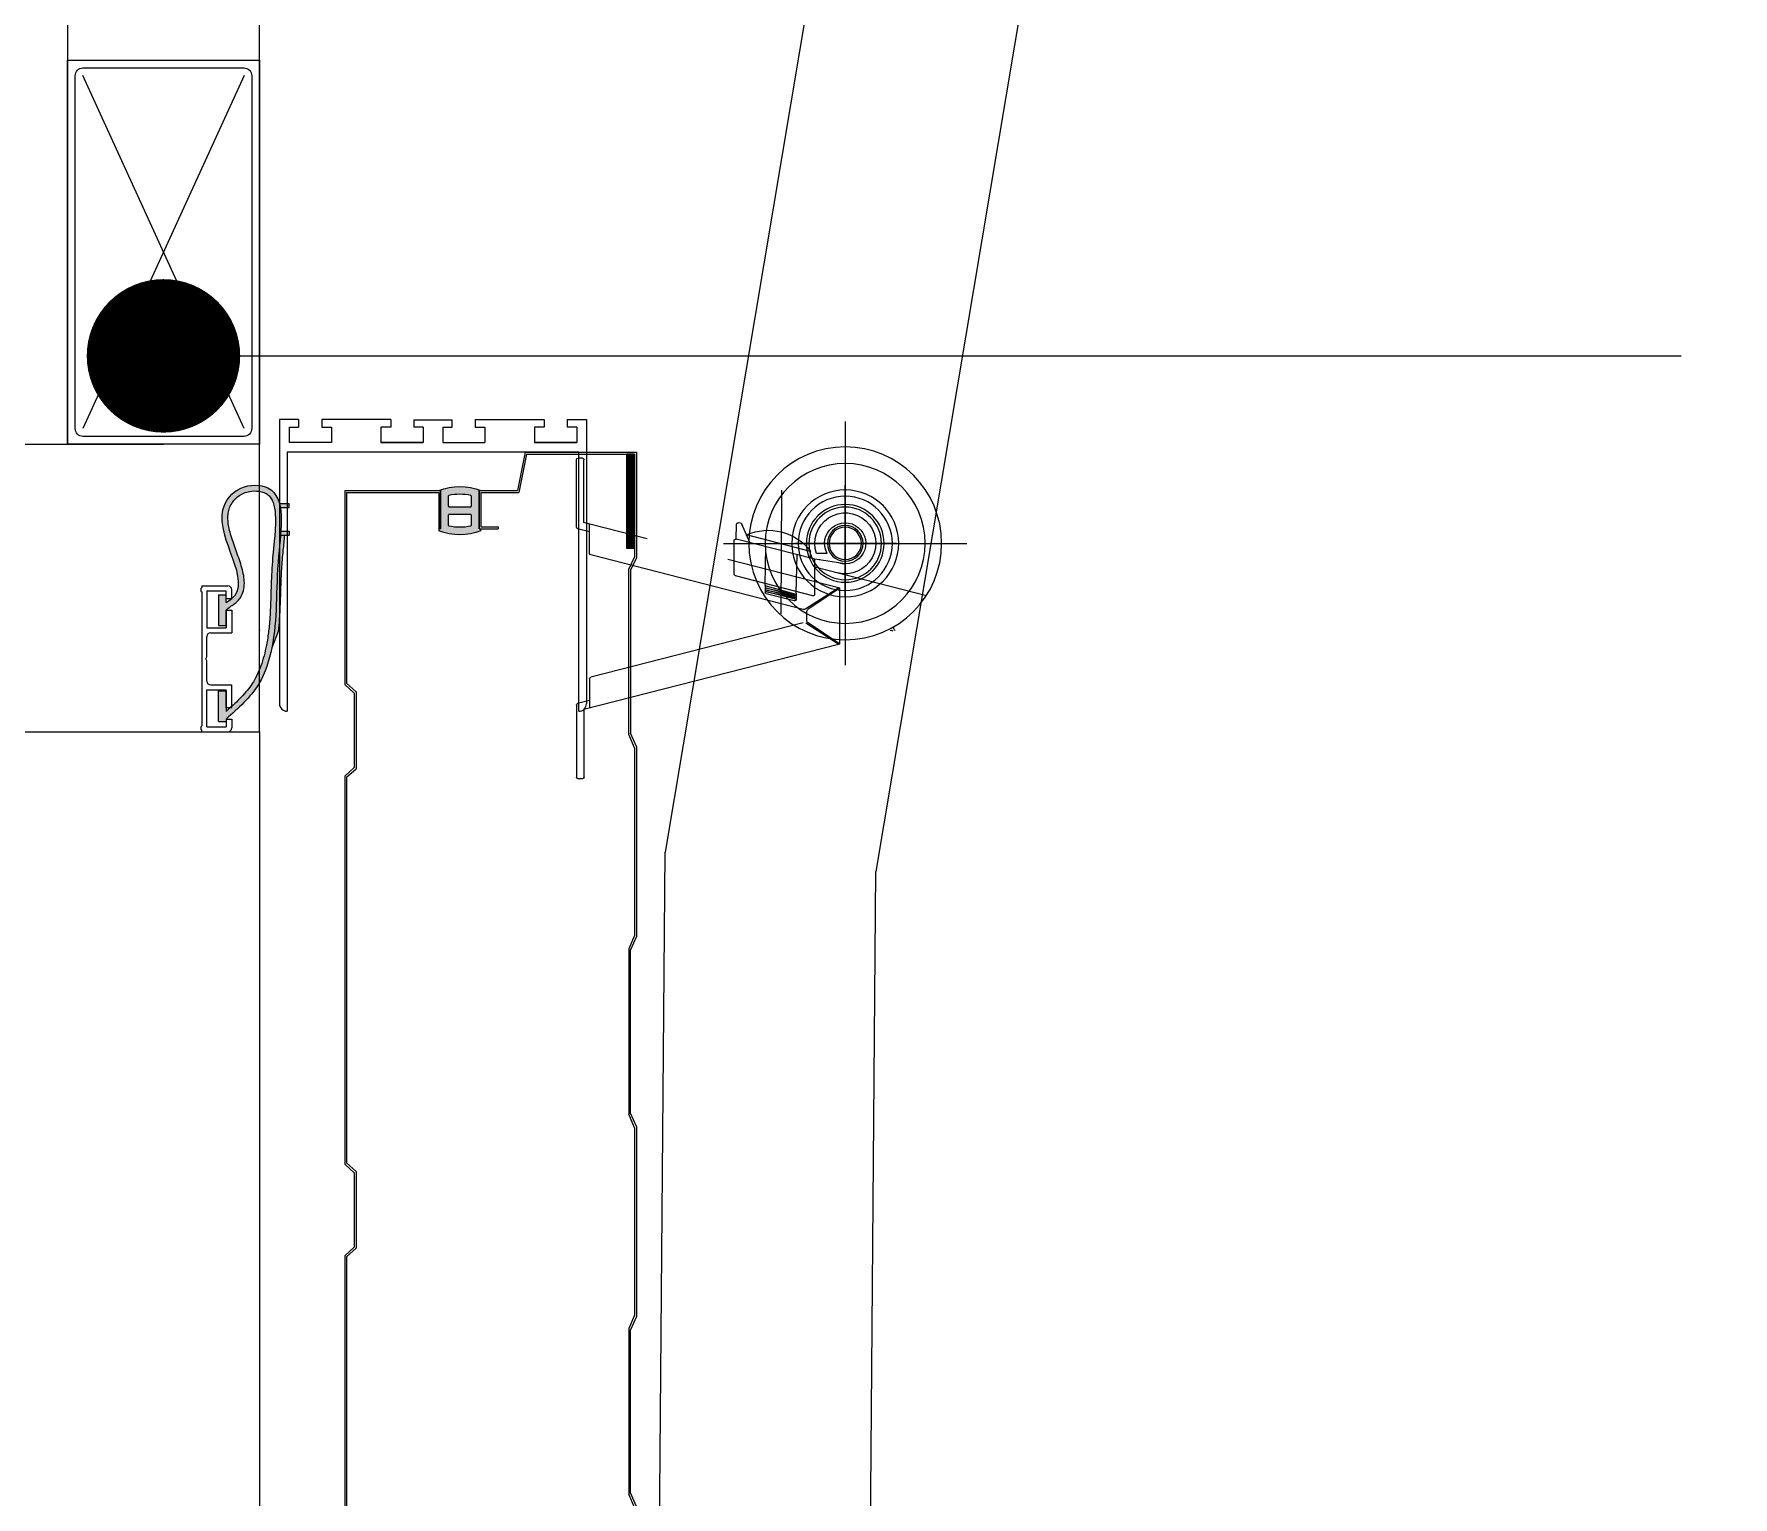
# Model space of a CAD drawing. Header units: millimetres. Extents: x 1448 to 104164, y -19509 to -89.
# Drawn here: x 14009 to 14451.8, y -4892.2 to -4510.9 of the extents above; entities that cross this region are included whole.
import ezdxf

# ---------------------------------------------------------------- set-up
doc = ezdxf.new("R2010")
doc.units = ezdxf.units.MM
doc.header["$LTSCALE"] = 60
doc.header["$MEASUREMENT"] = 0
doc.linetypes.add('CEN', pattern=[62, 60, -1, 0, -1])
doc.linetypes.add('HID', pattern=[2.5, 1.5, -1])
doc.layers.get('0').update_dxf_attribs({"linetype": 'CONTINUOUS'})
for name, color, linetype in [('8', 8, 'CONTINUOUS'), ('[0]', 255, 'CONTINUOUS'), ('A-외장판넬', 8, 'CONTINUOUS'), ('A-판넬_내벽', 4, 'CONTINUOUS'), ('cen', 14, 'CONTINUOUS'), ('FIN', 6, 'CONTINUOUS'), ('HAT', 8, 'CONTINUOUS'), ('PANEL', 9, 'CONTINUOUS'), ('WID', 7, 'CONTINUOUS'), ('XR-단면도$0$오버헤드도어', 4, 'CONTINUOUS'), ('각파이프', 5, 'CONTINUOUS'), ('오버헤드 FR', 7, 'CONTINUOUS')]:
    doc.layers.add(name, color=color, linetype=linetype)
doc.styles.add('0T-OUT', font='H2GTRE.TTF')
doc.dimstyles.new('MAIN', dxfattribs={"dimtxt": 1.5, "dimasz": 0.5, "dimexe": 1, "dimexo": 2, "dimgap": 1, "dimtad": 1, "dimdec": 0, "dimdsep": 46, "dimlunit": 6, "dimtxsty": '0T-OUT', "dimblk": 'DOT', "dimcen": 2.5, "dimdle": 2, "dimclrd": 256, "dimclre": 256, "dimclrt": 3, "dimadec": 0, "dimazin": 0, "dimtfac": 1, "dimtdec": 0, "dimtix": 1, "dimtmove": 2, "dimatfit": 3, "dimldrblk": 'DOT', "dimfxl": 1, "dimtvp": 1, "dimtolj": 1, "dimtzin": 0, "dimlwd": 0, "dimlwe": 0, "dimarcsym": 0})

# ---------------------------------------------------------------- blocks, each defined once
blk = doc.blocks.new('COLDSEAL')
at = {"layer": '8'}
h = blk.add_hatch(color=8, dxfattribs=at)
h.dxf.hatch_style = 1
edge = h.paths.add_edge_path()
edge.add_line((33005217.33, -18005077.12), (33005218.33, -18005077.12))
edge.add_line((33005218.33, -18005077.12), (33005218.33, -18005074.6))
edge.add_spline(control_points=[(33005218.33, -18005074.6), (33005220.17, -18005074.12), (33005223.33, -18005072.12), (33005223.42, -18005063.86), (33005212.35, -18005054.97), (33005198.2, -18005067.84), (33005193.58, -18005062.18)], knot_values=[1.802776, 1.802776, 1.802776, 1.802776, 7.762171, 14.769786, 22.121502, 45.397673, 45.397673, 45.397673, 45.397673], degree=3, periodic=0)
edge.add_spline(control_points=[(33005193.58, -18005062.18), (33005193.22, -18005061.74), (33005192.9, -18005061.21), (33005192.58, -18005060.68)], knot_values=[0, 0, 0, 0, 1.802776, 1.802776, 1.802776, 1.802776], degree=3, periodic=0)
edge.add_line((33005192.58, -18005060.68), (33005194.58, -18005060.68))
edge.add_line((33005194.58, -18005060.68), (33005194.58, -18005058.68))
edge.add_line((33005194.58, -18005058.68), (33005186.58, -18005058.68))
edge.add_line((33005186.58, -18005058.68), (33005186.58, -18005060.68))
edge.add_line((33005186.58, -18005060.68), (33005190.58, -18005060.68))
edge.add_spline(control_points=[(33005190.58, -18005060.68), (33005191.41, -18005061.65), (33005191.53, -18005061.85), (33005191.85, -18005062.36), (33005192.06, -18005062.67), (33005192.44, -18005063.16), (33005192.58, -18005063.33), (33005192.88, -18005063.65), (33005193.04, -18005063.8), (33005193.53, -18005064.22), (33005193.88, -18005064.46), (33005194.84, -18005064.99), (33005195.48, -18005065.21), (33005196.78, -18005065.45), (33005197.44, -18005065.48), (33005198.76, -18005065.42), (33005199.42, -18005065.32), (33005201.44, -18005064.91), (33005202.81, -18005064.47), (33005205.57, -18005063.5), (33005206.97, -18005062.97), (33005209.71, -18005062.03), (33005211.06, -18005061.63), (33005213.3, -18005061.21), (33005214.23, -18005061.13), (33005215.59, -18005061.2), (33005216.07, -18005061.27), (33005216.99, -18005061.5), (33005217.44, -18005061.67), (33005218.83, -18005062.37), (33005219.68, -18005063.08), (33005220.62, -18005064.37), (33005220.88, -18005064.82), (33005221.28, -18005065.79), (33005221.43, -18005066.32), (33005221.65, -18005067.63), (33005221.66, -18005068.42), (33005221.51, -18005069.67), (33005221.39, -18005070.16), (33005221.07, -18005070.99), (33005220.87, -18005071.32), (33005220.4, -18005071.9), (33005220.12, -18005072.15), (33005219.46, -18005072.59), (33005219.07, -18005072.78), (33005218.18, -18005073.1), (33005217.68, -18005073.23), (33005215.99, -18005073.53), (33005214.65, -18005073.59), (33005211.77, -18005073.53), (33005210.23, -18005073.4), (33005207.47, -18005073.14), (33005206.26, -18005073.02), (33005203.84, -18005072.8), (33005202.65, -18005072.71), (33005200.33, -18005072.57), (33005199.21, -18005072.52), (33005195.94, -18005072.39), (33005193.88, -18005072.34), (33005190.2, -18005072.2), (33005188.56, -18005072.11), (33005185.76, -18005071.87), (33005184.59, -18005071.73), (33005182.53, -18005071.42), (33005181.64, -18005071.26), (33005179.84, -18005070.88), (33005178.93, -18005070.66), (33005176.24, -18005069.89), (33005174.49, -18005069.22), (33005172.24, -18005068.01), (33005171.6, -18005067.62), (33005170.37, -18005066.76), (33005169.77, -18005066.29), (33005168.01, -18005064.8), (33005166.9, -18005063.68), (33005165.71, -18005062.39), (33005165.61, -18005062.29), (33005165.52, -18005062.18)], knot_values=[0, 0, 0, 0, 0.65705, 0.65705, 1.646098, 1.646098, 2.207426, 2.207426, 2.768755, 2.768755, 3.891413, 3.891413, 5.741228, 5.741228, 7.591044, 7.591044, 9.44086, 9.44086, 13.182483, 13.182483, 16.924107, 16.924107, 20.66573, 20.66573, 23.539497, 23.539497, 25.24344, 25.24344, 26.947382, 26.947382, 30.750158, 30.750158, 32.583409, 32.583409, 34.416661, 34.416661, 36.994804, 36.994804, 38.870828, 38.870828, 40.746853, 40.746853, 42.622878, 42.622878, 44.498903, 44.498903, 46.374928, 46.374928, 50.274238, 50.274238, 54.173549, 54.173549, 57.166781, 57.166781, 60.291727, 60.291727, 63.416674, 63.416674, 69.666567, 69.666567, 74.985393, 74.985393, 78.828087, 78.828087, 81.723794, 81.723794, 84.6195, 84.6195, 90.410913, 90.410913, 92.850171, 92.850171, 95.28943, 95.28943, 100.167946, 100.167946, 100.605478, 100.605478, 100.605478, 100.605478], degree=3, periodic=0)
edge.add_line((33005165.52, -18005062.18), (33005165.18, -18005062.18))
edge.add_line((33005165.18, -18005062.18), (33005165.18, -18005061.81))
edge.add_spline(control_points=[(33005165.18, -18005061.81), (33005164.84, -18005061.44), (33005164.51, -18005061.06), (33005164.17, -18005060.68)], knot_values=[101.110526, 101.110526, 101.110526, 101.110526, 102.614786, 102.614786, 102.614786, 102.614786], degree=3, periodic=0)
edge.add_line((33005164.17, -18005060.68), (33005169.58, -18005060.68))
edge.add_line((33005169.58, -18005060.68), (33005169.58, -18005058.68))
edge.add_line((33005169.58, -18005058.68), (33005161.58, -18005058.68))
edge.add_line((33005161.58, -18005058.68), (33005161.58, -18005060.68))
edge.add_line((33005161.58, -18005060.68), (33005162.18, -18005060.68))
edge.add_spline(control_points=[(33005162.18, -18005060.68), (33005164.98, -18005063.88), (33005170, -18005069.61), (33005177.54, -18005071.95), (33005180.75, -18005072.61), (33005180.77, -18005072.61)], knot_values=[81.368069, 81.368069, 81.368069, 81.368069, 93.897354, 103.852066, 103.911951, 103.911951, 103.911951, 103.911951], degree=3, periodic=0)
edge.add_spline(control_points=[(33005180.77, -18005072.61), (33005188.46, -18005074.18), (33005196.66, -18005073.43), (33005208.31, -18005074.75), (33005210.13, -18005074.89)], knot_values=[52.848702, 52.848702, 52.848702, 52.848702, 76.834275, 81.368069, 81.368069, 81.368069, 81.368069], degree=3, periodic=0)
edge.add_line((33005210.13, -18005074.89), (33005210.13, -18005077.12))
edge.add_line((33005210.13, -18005077.12), (33005211.13, -18005077.12))
edge.add_line((33005211.13, -18005077.12), (33005211.13, -18005074.97))
edge.add_spline(control_points=[(33005211.13, -18005074.97), (33005213.35, -18005075.11), (33005215.49, -18005075.13), (33005217.33, -18005074.82)], knot_values=[46.44, 46.44, 46.44, 46.44, 52.015113, 52.015113, 52.015113, 52.015113], degree=3, periodic=0)
edge.add_line((33005217.33, -18005074.82), (33005217.33, -18005077.12))
h = blk.add_hatch(color=8, dxfattribs=at)
h.dxf.hatch_style = 1
edge = h.paths.add_edge_path()
edge.add_line((33005210.13, -18005075.9), (33005210.13, -18005074.89))
edge.add_spline(control_points=[(33005210.13, -18005074.89), (33005208.31, -18005074.75), (33005196.66, -18005073.43), (33005188.46, -18005074.18), (33005180.77, -18005072.61)], knot_values=[52.848702, 52.848702, 52.848702, 52.848702, 57.382496, 81.368069, 81.368069, 81.368069, 81.368069], degree=3, periodic=0)
edge.add_line((33005180.77, -18005072.61), (33005184.99, -18005074.29))
edge.add_spline(control_points=[(33005184.99, -18005074.29), (33005186.05, -18005074.41), (33005187.11, -18005074.5), (33005190.93, -18005074.76), (33005193.71, -18005074.82), (33005198.13, -18005074.97), (33005199.65, -18005075.03), (33005202.02, -18005075.17), (33005202.83, -18005075.23), (33005204.48, -18005075.36), (33005205.32, -18005075.44), (33005207.48, -18005075.65), (33005208.81, -18005075.79), (33005210.13, -18005075.9)], knot_values=[52.782849, 52.782849, 52.782849, 52.782849, 56.114892, 56.114892, 64.826671, 64.826671, 69.18256, 69.18256, 71.360505, 71.360505, 73.53845, 73.53845, 76.789032, 76.789032, 76.789032, 76.789032], degree=3, periodic=0)
for p, q in [((33005158.88, -18005054.38), (33005158.88, -18005061.18)), ((33005158.88, -18005054.38), (33005159.32, -18005054.38)), ((33005195.32, -18005054.38), (33005160.44, -18005054.38)), ((33005196.88, -18005054.38), (33005196.44, -18005054.38)), ((33005196.88, -18005054.38), (33005196.88, -18005061.18)), ((33005160.18, -18005055.68), (33005160.18, -18005060.68)), ((33005160.18, -18005055.68), (33005169.78, -18005055.68)), ((33005161.58, -18005058.68), (33005169.58, -18005058.68)), ((33005161.58, -18005058.68), (33005161.58, -18005060.68)), ((33005169.58, -18005058.68), (33005169.58, -18005060.68)), ((33005169.78, -18005055.68), (33005169.78, -18005060.68)), ((33005171.08, -18005056.68), (33005171.08, -18005062.18)), ((33005184.68, -18005056.68), (33005184.68, -18005062.18)), ((33005185.98, -18005055.68), (33005185.98, -18005060.68)), ((33005195.58, -18005055.68), (33005185.98, -18005055.68)), ((33005194.58, -18005058.68), (33005186.58, -18005058.68)), ((33005186.58, -18005058.68), (33005186.58, -18005060.68)), ((33005194.58, -18005058.68), (33005194.58, -18005060.68)), ((33005195.58, -18005055.68), (33005195.58, -18005060.68)), ((33005162.18, -18005060.68), (33005161.58, -18005060.68)), ((33005162.18, -18005060.68), (33005162.18, -18005062.18)), ((33005169.58, -18005060.68), (33005164.17, -18005060.68)), ((33005165.18, -18005060.68), (33005169.78, -18005060.68)), ((33005165.18, -18005060.68), (33005165.18, -18005062.18)), ((33005165.18, -18005062.18), (33005171.08, -18005062.18)), ((33005190.58, -18005062.18), (33005184.68, -18005062.18)), ((33005190.58, -18005060.68), (33005185.98, -18005060.68)), ((33005186.58, -18005060.68), (33005190.58, -18005060.68)), ((33005190.58, -18005060.68), (33005190.58, -18005062.18)), ((33005192.58, -18005060.68), (33005194.58, -18005060.68)), ((33005184.99, -18005074.29), (33005180.77, -18005072.61)), ((33005210.13, -18005074.89), (33005210.13, -18005077.12)), ((33005211.13, -18005077.12), (33005210.13, -18005077.12)), ((33005211.13, -18005074.97), (33005211.13, -18005077.12)), ((33005217.33, -18005074.82), (33005217.33, -18005077.12)), ((33005217.33, -18005077.12), (33005218.33, -18005077.12)), ((33005218.33, -18005074.6), (33005218.33, -18005077.12))]:
    blk.add_line(p, q, dxfattribs=at)
at = {"layer": '8', "lineweight": 13}
for p, q in [((33005177.38, -18005055.68), (33005177.88, -18005055.38)), ((33005177.88, -18005055.38), (33005178.38, -18005055.68)), ((33005172.08, -18005055.68), (33005177.38, -18005055.68)), ((33005178.38, -18005055.68), (33005183.68, -18005055.68)), ((33005162.18, -18005062.18), (33005159.88, -18005062.18)), ((33005162.18, -18005060.68), (33005160.18, -18005060.68)), ((33005193.58, -18005060.68), (33005195.58, -18005060.68)), ((33005193.58, -18005060.68), (33005193.58, -18005062.18)), ((33005193.58, -18005062.18), (33005195.88, -18005062.18))]:
    blk.add_line(p, q, dxfattribs=at)
at = {"layer": '8'}
for centre, radius, start, end in [((33005159.88, -18005054.75), 0.671, 33.5584, 146.4416), ((33005195.88, -18005054.75), 0.671, 33.5584, 146.4416), ((33005172.08, -18005056.68), 1, 90, 180)]:
    blk.add_arc(centre, radius, start, end, dxfattribs=at)
at = {"layer": '8', "lineweight": 13}
for centre, start, end in [((33005183.68, -18005056.68), 0, 90), ((33005159.88, -18005061.18), 180, 270), ((33005195.88, -18005061.18), 270, 0)]:
    blk.add_arc(centre, 1, start, end, dxfattribs=at)
at = {"layer": '8'}
blk.add_spline([(33005192.58, -18005060.68), (33005193.58, -18005062.18), (33005216.74, -18005059.89), (33005222.4, -18005064.58), (33005222.42, -18005071.59), (33005204.69, -18005074.38), (33005180.71, -18005072.6), (33005171.35, -18005069.21), (33005162.18, -18005060.68)], degree=3, dxfattribs=at)
for points, knots in [([(33005190.58, -18005060.68), (33005191.41, -18005061.65), (33005191.53, -18005061.85), (33005191.85, -18005062.36), (33005192.06, -18005062.67), (33005192.44, -18005063.16), (33005192.58, -18005063.33), (33005192.88, -18005063.65), (33005193.04, -18005063.8), (33005193.53, -18005064.22), (33005193.88, -18005064.46), (33005194.84, -18005064.99), (33005195.48, -18005065.21), (33005196.78, -18005065.45), (33005197.44, -18005065.48), (33005198.76, -18005065.42), (33005199.42, -18005065.32), (33005201.44, -18005064.91), (33005202.81, -18005064.47), (33005205.57, -18005063.5), (33005206.97, -18005062.97), (33005209.71, -18005062.03), (33005211.06, -18005061.63), (33005213.3, -18005061.21), (33005214.23, -18005061.13), (33005215.59, -18005061.2), (33005216.07, -18005061.27), (33005216.99, -18005061.5), (33005217.44, -18005061.67), (33005218.83, -18005062.37), (33005219.68, -18005063.08), (33005220.62, -18005064.37), (33005220.88, -18005064.82), (33005221.28, -18005065.79), (33005221.43, -18005066.32), (33005221.65, -18005067.63), (33005221.66, -18005068.42), (33005221.51, -18005069.67), (33005221.39, -18005070.16), (33005221.07, -18005070.99), (33005220.87, -18005071.32), (33005220.4, -18005071.9), (33005220.12, -18005072.15), (33005219.46, -18005072.59), (33005219.07, -18005072.78), (33005218.18, -18005073.1), (33005217.68, -18005073.23), (33005215.99, -18005073.53), (33005214.65, -18005073.59), (33005211.77, -18005073.53), (33005210.23, -18005073.4), (33005207.47, -18005073.14), (33005206.26, -18005073.02), (33005203.84, -18005072.8), (33005202.65, -18005072.71), (33005200.33, -18005072.57), (33005199.21, -18005072.52), (33005195.94, -18005072.39), (33005193.88, -18005072.34), (33005190.2, -18005072.2), (33005188.56, -18005072.11), (33005185.76, -18005071.87), (33005184.59, -18005071.73), (33005182.53, -18005071.42), (33005181.64, -18005071.26), (33005179.84, -18005070.88), (33005178.93, -18005070.66), (33005176.24, -18005069.89), (33005174.49, -18005069.22), (33005172.24, -18005068.01), (33005171.6, -18005067.62), (33005170.37, -18005066.76), (33005169.77, -18005066.29), (33005168.01, -18005064.8), (33005166.9, -18005063.68), (33005165.26, -18005061.91), (33005164.72, -18005061.3), (33005164.17, -18005060.68)], [0, 0, 0, 0, 0.65705, 0.65705, 1.646098, 1.646098, 2.207426, 2.207426, 2.768755, 2.768755, 3.891413, 3.891413, 5.741228, 5.741228, 7.591044, 7.591044, 9.44086, 9.44086, 13.182483, 13.182483, 16.924107, 16.924107, 20.66573, 20.66573, 23.539497, 23.539497, 25.24344, 25.24344, 26.947382, 26.947382, 30.750158, 30.750158, 32.583409, 32.583409, 34.416661, 34.416661, 36.994804, 36.994804, 38.870828, 38.870828, 40.746853, 40.746853, 42.622878, 42.622878, 44.498903, 44.498903, 46.374928, 46.374928, 50.274238, 50.274238, 54.173549, 54.173549, 57.166781, 57.166781, 60.291727, 60.291727, 63.416674, 63.416674, 69.666567, 69.666567, 74.985393, 74.985393, 78.828087, 78.828087, 81.723794, 81.723794, 84.6195, 84.6195, 90.410913, 90.410913, 92.850171, 92.850171, 95.28943, 95.28943, 100.167946, 100.167946, 102.614786, 102.614786, 102.614786, 102.614786]), ([(33005210.13, -18005075.9), (33005208.81, -18005075.79), (33005207.48, -18005075.65), (33005205.32, -18005075.44), (33005204.48, -18005075.36), (33005202.83, -18005075.23), (33005202.02, -18005075.17), (33005199.65, -18005075.03), (33005198.13, -18005074.97), (33005193.71, -18005074.82), (33005190.93, -18005074.76), (33005187.11, -18005074.5), (33005186.05, -18005074.41), (33005184.99, -18005074.29)], [52.782849, 52.782849, 52.782849, 52.782849, 56.033431, 56.033431, 58.211376, 58.211376, 60.389321, 60.389321, 64.74521, 64.74521, 73.456989, 73.456989, 76.789032, 76.789032, 76.789032, 76.789032])]:
    blk.add_open_spline(points, degree=3, knots=knots, dxfattribs=at)
blk = doc.blocks.new('ohd-76t-cap')
for p, q in [((-15643.46, 36497.79), (-15643.46, 36430.27)), ((-15645.46, 36421.79), (-15645.46, 36495.84)), ((-15565.46, 36421.79), (-15565.46, 36495.84)), ((-15643.46, 36430.27), (-15567.46, 36430.27)), ((-15631.92, 36427.79), (-15642.92, 36427.79)), ((-15642.92, 36427.79), (-15631.92, 36427.79)), ((-15642.92, 36423.79), (-15642.92, 36427.79)), ((-15631.92, 36423.79), (-15631.92, 36427.79)), ((-15608.01, 36427.79), (-15619.01, 36427.79)), ((-15608.01, 36427.79), (-15619.01, 36427.79)), ((-15619.01, 36423.79), (-15619.01, 36427.79)), ((-15608.01, 36423.79), (-15608.01, 36427.79)), ((-15591.91, 36427.79), (-15602.91, 36427.79)), ((-15602.91, 36427.79), (-15591.91, 36427.79)), ((-15602.91, 36423.79), (-15602.91, 36427.79)), ((-15591.91, 36423.79), (-15591.91, 36427.79)), ((-15579, 36427.79), (-15568, 36427.79)), ((-15579, 36423.79), (-15579, 36427.79)), ((-15568, 36423.79), (-15568, 36427.79)), ((-15568, 36423.79), (-15568, 36427.79)), ((-15640.46, 36421.79), (-15645.46, 36421.79)), ((-15642.92, 36423.79), (-15640.46, 36423.79)), ((-15640.46, 36421.79), (-15640.46, 36423.79)), ((-15634.46, 36421.79), (-15634.46, 36423.79)), ((-15634.46, 36423.79), (-15631.92, 36423.79)), ((-15616.47, 36421.79), (-15634.46, 36421.79)), ((-15616.47, 36423.79), (-15619.01, 36423.79)), ((-15616.47, 36421.79), (-15616.47, 36423.79)), ((-15610.47, 36423.79), (-15610.47, 36421.84)), ((-15608.01, 36423.79), (-15610.47, 36423.79)), ((-15600.44, 36421.84), (-15610.47, 36421.84)), ((-15602.91, 36423.79), (-15600.44, 36423.79)), ((-15600.44, 36421.84), (-15600.44, 36423.79)), ((-15594.44, 36421.79), (-15594.44, 36423.79)), ((-15594.44, 36423.79), (-15591.91, 36423.79)), ((-15594.44, 36421.79), (-15576.46, 36421.79)), ((-15576.46, 36423.79), (-15579, 36423.79)), ((-15576.46, 36421.79), (-15576.46, 36423.79)), ((-15570.46, 36421.79), (-15570.46, 36423.79)), ((-15568, 36423.79), (-15570.46, 36423.79)), ((-15570.46, 36421.79), (-15565.46, 36421.79))]:
    blk.add_line(p, q)
for centre, radius, start, end in [((-15643.51, 36495.84), 1.95, 88.5675, 180), ((-15567.49, 36495.76), 2.04, 2.4145, 88.9992)]:
    blk.add_arc(centre, radius, start, end)
at = {"layer": '8', "color": 7}
blk.add_line((-15567.46, 36430.27), (-15567.46, 36497.79), dxfattribs=at)
blk = doc.blocks.new('11')
at = {"color": 7}
for p, q in [((5196.99, -25158.75), (5196.99, -25142.38)), ((5196.99, -25158.75), (5196.99, -25142.38)), ((5198.96, -25159.94), (5198.96, -25142.38)), ((5198.96, -25159.94), (5198.96, -25142.38)), ((5195.53, -25166.76), (5195.53, -25159.12)), ((5195.53, -25166.76), (5195.53, -25159.12)), ((5195.53, -25199.47), (5195.53, -25207.11)), ((5195.53, -25199.47), (5195.53, -25207.11)), ((5198.96, -25206.28), (5198.96, -25225.05)), ((5198.96, -25206.28), (5198.96, -25225.05)), ((5196.99, -25207.48), (5196.99, -25225.05)), ((5196.99, -25207.48), (5196.99, -25225.05))]:
    blk.add_line(p, q, dxfattribs=at)
at = {"color": 7, "linetype": 'CEN'}
for p, q in [((5197.41, -25141.95), (5198.53, -25141.95)), ((5197.41, -25141.95), (5198.53, -25141.95)), ((5197.41, -25225.48), (5198.53, -25225.48)), ((5197.41, -25225.48), (5198.53, -25225.48))]:
    blk.add_line(p, q, dxfattribs=at)
for p, q in [((5180.5, -25162.97), (5195.1, -25159.23)), ((5180.5, -25162.97), (5195.1, -25159.23)), ((5195.1, -25159.23), (5196.99, -25158.75)), ((5195.1, -25159.23), (5196.99, -25158.75)), ((5195.53, -25161.16), (5198.64, -25160.36)), ((5195.53, -25161.16), (5198.64, -25160.36)), ((5130.35, -25175.82), (5159.49, -25168.35)), ((5139.85, -25181.36), (5195.21, -25167.17)), ((5139.85, -25181.36), (5195.21, -25167.17)), ((5130.35, -25190.4), (5130.35, -25175.82)), ((5130.35, -25175.82), (5138.54, -25181.34)), ((5130.35, -25190.4), (5130.35, -25175.82)), ((5130.35, -25175.82), (5138.54, -25181.34)), ((5130.6, -25175.76), (5139.16, -25181.24)), ((5130.6, -25175.76), (5139.16, -25181.24)), ((5138.92, -25184.18), (5138.92, -25182.05)), ((5138.92, -25184.18), (5138.92, -25182.05)), ((5130.35, -25190.4), (5138.54, -25184.89)), ((5130.35, -25190.4), (5138.54, -25184.89)), ((5130.6, -25190.47), (5139.16, -25184.99)), ((5130.6, -25190.47), (5139.16, -25184.99)), ((5139.85, -25184.87), (5195.21, -25199.06)), ((5139.85, -25184.87), (5195.21, -25199.06)), ((5130.35, -25190.4), (5196.99, -25207.48)), ((5130.35, -25190.4), (5196.99, -25207.48)), ((5195.53, -25205.07), (5198.64, -25205.87)), ((5195.53, -25205.07), (5198.64, -25205.87))]:
    blk.add_line(p, q)
at = {"color": 7}
for centre, start, end in [((5197.41, -25142.38), 90, 180), ((5197.41, -25142.38), 90, 180), ((5198.53, -25142.38), 0, 90), ((5198.53, -25142.38), 0, 90), ((5197.41, -25225.05), 180, 270), ((5197.41, -25225.05), 180, 270), ((5198.53, -25225.05), 270, 0), ((5198.53, -25225.05), 270, 0)]:
    blk.add_arc(centre, 0.429, start, end, dxfattribs=at)
for centre, radius, start, end in [((5198.53, -25159.94), 0.429, 284.3728, 0), ((5198.53, -25159.94), 0.429, 284.3728, 0), ((5195.1, -25166.76), 0.429, 284.3728, 0), ((5195.1, -25166.76), 0.429, 284.3728, 0), ((5138.06, -25182.05), 0.858, 0, 56.0662), ((5138.06, -25182.05), 0.858, 0, 56.0662), ((5138.06, -25184.18), 0.858, 303.9338, 0), ((5139.64, -25180.52), 0.858, 236.0662, 284.3728), ((5139.64, -25180.52), 0.858, 236.0662, 284.3728), ((5195.1, -25199.47), 0.429, 0, 75.6272), ((5195.1, -25199.47), 0.429, 0, 75.6272), ((5198.53, -25206.28), 0.429, 0, 75.6272), ((5198.53, -25206.28), 0.429, 0, 75.6272)]:
    blk.add_arc(centre, radius, start, end)
blk = doc.blocks.new('roll')
at = {"color": 1}
for p, q in [((0, -13.77), (0, 15.14)), ((0, -13.77), (0, 15.14)), ((16.62, 13.87), (16.82, -18.37)), ((16.62, 13.87), (16.82, -18.37)), ((-13.39, 0), (13.14, 0)), ((-13.39, 0), (13.14, 0))]:
    blk.add_line(p, q, dxfattribs=at)
for p, q in [((24.86, 0.22), (26.91, 5)), ((24.86, 0.22), (26.91, 5)), ((27.2, 5.24), (27.79, 5.39)), ((27.2, 5.24), (27.79, 5.39)), ((28.41, 1.13), (28.32, 4.99)), ((28.41, 1.13), (28.32, 4.99)), ((7.93, -4.12), (28.41, 1.13)), ((7.93, -4.12), (28.41, 1.13)), ((9.01, -2.07), (25.73, 2.21)), ((9.01, -2.07), (25.73, 2.21)), ((0, -5.36), (7.93, -4.12)), ((0, -5.36), (7.93, -4.12)), ((4.69, -2.6), (7.5, -2.6)), ((4.69, -2.6), (7.5, -2.6)), ((6.65, -4.32), (7.93, -4.12)), ((6.65, -4.32), (7.93, -4.12)), ((9.01, -3.84), (9.01, -2.07)), ((9.01, -3.84), (9.01, -2.07)), ((-21.21, -13.63), (7.93, -6.16)), ((8.47, -13.63), (28.62, -8.47)), ((8.47, -13.63), (28.62, -8.47)), ((12.75, -12.94), (12.75, -14.58)), ((12.75, -12.94), (12.75, -14.58)), ((13.28, -15), (20.57, -13.13)), ((13.28, -15), (20.57, -13.13)), ((20.9, -10.86), (20.9, -12.71)), ((20.9, -10.86), (20.9, -12.71))]:
    blk.add_line(p, q)
at = {"color": 7}
for p, q in [((28.95, -8.05), (28.95, 0.71)), ((28.95, -8.05), (28.95, 0.71)), ((7.93, -13.21), (7.93, -4.12)), ((7.93, -13.21), (7.93, -4.12))]:
    blk.add_line(p, q, dxfattribs=at)
at = {"color": 1, "linetype": 'HID'}
for p, q in [((12.75, -12.94), (12.54, -2.94)), ((12.75, -12.94), (12.54, -2.94)), ((20.9, -10.86), (20.69, -0.85)), ((20.9, -10.86), (20.69, -0.85))]:
    blk.add_line(p, q, dxfattribs=at)
at = {"color": 2}
for p, q in [((12.75, -13.35), (20.9, -11.08)), ((12.75, -13.35), (20.9, -11.08)), ((20.9, -11.59), (12.75, -13.35)), ((20.9, -11.59), (12.75, -13.35)), ((12.75, -14.18), (20.9, -12.06)), ((12.75, -14.18), (20.9, -12.06)), ((20.9, -12.57), (12.75, -14.18)), ((12.75, -14.58), (20.9, -12.57)), ((20.9, -12.57), (12.75, -14.18)), ((12.75, -14.58), (20.9, -12.57)), ((12.76, -13.77), (20.9, -11.59)), ((12.76, -13.77), (20.9, -11.59)), ((20.9, -12.06), (12.76, -13.77)), ((20.9, -12.06), (12.76, -13.77))]:
    blk.add_line(p, q, dxfattribs=at)
at = {"color": 7}
for radius in [25.13, 20.84]:
    blk.add_circle((0, 0), radius, dxfattribs=at)
at = {"color": 4}
for radius in [13.93, 12.28, 10.13]:
    blk.add_circle((0, 0), radius, dxfattribs=at)
at = {"color": 6}
blk.add_circle((0, 0), 9.46, dxfattribs=at)
for radius in [4.65, 4.22]:
    blk.add_circle((0, 0), radius)
for centre, radius, start, end in [((-0.01, 0.01), 7.95, 340.8102, 284.4178), ((-0.01, 0.01), 7.95, 340.8102, 284.4178), ((0, 0), 5.36, 330.9972, 287.7667), ((0, 0), 5.36, 330.9972, 287.7667), ((27.3, 4.83), 0.429, 104.3728, 156.8165), ((27.3, 4.83), 0.429, 104.3728, 156.8165), ((27.9, 4.98), 0.429, 1.2762, 104.3728), ((27.9, 4.98), 0.429, 1.2762, 104.3728), ((20.06, -10.45), 13.86, 65.9115, 142.8341), ((20.06, -10.45), 13.86, 65.9115, 142.8341), ((28.52, 0.71), 0.429, 0, 104.3728), ((28.52, 0.71), 0.429, 0, 104.3728), ((28.52, -8.05), 0.429, 284.3728, 0), ((28.52, -8.05), 0.429, 284.3728, 0), ((8.36, -13.21), 0.429, 180, 284.3728), ((8.36, -13.21), 0.429, 180, 284.3728), ((20.47, -12.71), 0.429, 284.3728, 0), ((20.47, -12.71), 0.429, 284.3728, 0), ((13.18, -14.58), 0.429, 180, 284.3728), ((13.18, -14.58), 0.429, 180, 284.3728), ((-13.49, -21.98), 0.858, 303.9338, 0), ((-11.92, -23.5), 0.858, 75.6272, 123.9338), ((-11.92, -23.5), 0.858, 75.6272, 123.9338)]:
    blk.add_arc(centre, radius, start, end)
at = {"layer": 'cen'}
for p, q in [((0, 31.73), (0, -31.73)), ((31.73, 0), (-31.73, 0))]:
    blk.add_line(p, q, dxfattribs=at)
blk = doc.blocks.new('*X51')
at = {"color": 0}
for p, q in [((112.38, 374.89), (114.29, 376.8)), ((112.38, 375.07), (114.11, 376.8)), ((112.38, 375.25), (113.94, 376.8)), ((112.38, 375.43), (113.76, 376.8)), ((112.38, 375.6), (113.58, 376.8)), ((112.38, 375.78), (113.41, 376.8)), ((112.38, 375.96), (113.23, 376.8)), ((112.38, 376.13), (113.05, 376.8)), ((112.38, 376.31), (112.87, 376.8)), ((112.38, 376.49), (112.7, 376.8)), ((112.38, 376.66), (112.52, 376.8)), ((114.39, 374.75), (112.38, 376.76)), ((114.21, 374.75), (112.38, 376.58)), ((114.04, 374.75), (112.38, 376.41)), ((112.42, 374.75), (114.47, 376.8)), ((114.57, 374.75), (112.52, 376.8)), ((112.59, 374.75), (114.64, 376.8)), ((114.74, 374.75), (112.69, 376.8)), ((112.77, 374.75), (114.82, 376.8)), ((114.92, 374.75), (112.87, 376.8)), ((112.95, 374.75), (115, 376.8)), ((115.1, 374.75), (113.05, 376.8)), ((113.12, 374.75), (115.17, 376.8)), ((115.27, 374.75), (113.22, 376.8)), ((113.3, 374.75), (115.35, 376.8)), ((115.45, 374.75), (113.4, 376.8)), ((113.48, 374.75), (115.53, 376.8)), ((115.63, 374.75), (113.58, 376.8)), ((113.65, 374.75), (115.7, 376.8)), ((115.8, 374.75), (113.75, 376.8)), ((113.83, 374.75), (115.88, 376.8)), ((115.98, 374.75), (113.93, 376.8)), ((114.01, 374.75), (116.06, 376.8)), ((116.16, 374.75), (114.11, 376.8)), ((114.18, 374.75), (116.23, 376.8)), ((116.33, 374.75), (114.28, 376.8)), ((114.36, 374.75), (116.41, 376.8)), ((116.51, 374.75), (114.46, 376.8)), ((114.54, 374.75), (116.59, 376.8)), ((116.69, 374.75), (114.64, 376.8)), ((114.71, 374.75), (116.76, 376.8)), ((116.86, 374.75), (114.81, 376.8)), ((114.89, 374.75), (116.94, 376.8)), ((117.04, 374.75), (114.99, 376.8)), ((115.07, 374.75), (117.12, 376.8)), ((117.22, 374.75), (115.17, 376.8)), ((115.24, 374.75), (117.29, 376.8)), ((117.39, 374.75), (115.34, 376.8)), ((115.42, 374.75), (117.47, 376.8)), ((117.57, 374.75), (115.52, 376.8)), ((115.6, 374.75), (117.65, 376.8)), ((117.75, 374.75), (115.7, 376.8)), ((115.77, 374.75), (117.82, 376.8)), ((117.92, 374.75), (115.87, 376.8)), ((115.95, 374.75), (118, 376.8)), ((118.1, 374.75), (116.05, 376.8)), ((116.13, 374.75), (118.18, 376.8)), ((118.28, 374.75), (116.23, 376.8)), ((116.3, 374.75), (118.35, 376.8)), ((118.45, 374.75), (116.4, 376.8)), ((116.48, 374.75), (118.53, 376.8)), ((118.63, 374.75), (116.58, 376.8)), ((116.66, 374.75), (118.71, 376.8)), ((118.81, 374.75), (116.76, 376.8)), ((116.84, 374.75), (118.89, 376.8)), ((118.98, 374.75), (116.93, 376.8)), ((117.01, 374.75), (119.06, 376.8)), ((119.16, 374.75), (117.11, 376.8)), ((117.19, 374.75), (119.24, 376.8)), ((119.34, 374.75), (117.29, 376.8)), ((117.37, 374.75), (119.42, 376.8)), ((119.52, 374.75), (117.47, 376.8)), ((117.54, 374.75), (119.59, 376.8)), ((119.69, 374.75), (117.64, 376.8)), ((117.72, 374.75), (119.77, 376.8)), ((119.87, 374.75), (117.82, 376.8)), ((117.9, 374.75), (119.95, 376.8)), ((120.05, 374.75), (118, 376.8)), ((118.07, 374.75), (120.12, 376.8)), ((120.22, 374.75), (118.17, 376.8)), ((118.25, 374.75), (120.3, 376.8)), ((120.4, 374.75), (118.35, 376.8)), ((118.43, 374.75), (120.48, 376.8)), ((120.58, 374.75), (118.53, 376.8)), ((118.6, 374.75), (120.65, 376.8)), ((120.75, 374.75), (118.7, 376.8)), ((118.78, 374.75), (120.83, 376.8)), ((120.93, 374.75), (118.88, 376.8)), ((118.96, 374.75), (121.01, 376.8)), ((121.11, 374.75), (119.06, 376.8)), ((119.13, 374.75), (121.18, 376.8)), ((121.28, 374.75), (119.23, 376.8)), ((119.31, 374.75), (121.36, 376.8)), ((121.46, 374.75), (119.41, 376.8)), ((119.49, 374.75), (121.54, 376.8)), ((121.64, 374.75), (119.59, 376.8)), ((119.66, 374.75), (121.71, 376.8)), ((121.81, 374.75), (119.76, 376.8)), ((119.84, 374.75), (121.89, 376.8)), ((121.99, 374.75), (119.94, 376.8)), ((120.02, 374.75), (122.07, 376.8)), ((122.17, 374.75), (120.12, 376.8)), ((120.19, 374.75), (122.24, 376.8)), ((122.34, 374.75), (120.29, 376.8)), ((120.37, 374.75), (122.42, 376.8)), ((122.52, 374.75), (120.47, 376.8)), ((120.55, 374.75), (122.6, 376.8)), ((122.7, 374.75), (120.65, 376.8)), ((120.72, 374.75), (122.77, 376.8)), ((122.87, 374.75), (120.82, 376.8)), ((120.9, 374.75), (122.95, 376.8)), ((123.05, 374.75), (121, 376.8)), ((121.08, 374.75), (123.13, 376.8)), ((123.23, 374.75), (121.18, 376.8)), ((121.25, 374.75), (123.3, 376.8)), ((123.4, 374.75), (121.35, 376.8)), ((121.43, 374.75), (123.48, 376.8)), ((123.58, 374.75), (121.53, 376.8)), ((121.61, 374.75), (123.66, 376.8)), ((123.76, 374.75), (121.71, 376.8)), ((121.78, 374.75), (123.83, 376.8)), ((123.93, 374.75), (121.88, 376.8)), ((121.96, 374.75), (124.01, 376.8)), ((124.11, 374.75), (122.06, 376.8)), ((122.14, 374.75), (124.19, 376.8)), ((124.29, 374.75), (122.24, 376.8)), ((122.32, 374.75), (124.37, 376.8)), ((124.47, 374.75), (122.42, 376.8)), ((122.49, 374.75), (124.54, 376.8)), ((124.64, 374.75), (122.59, 376.8)), ((122.67, 374.75), (124.72, 376.8)), ((124.82, 374.75), (122.77, 376.8)), ((122.85, 374.75), (124.9, 376.8)), ((125, 374.75), (122.95, 376.8)), ((123.02, 374.75), (125.07, 376.8)), ((125.17, 374.75), (123.12, 376.8)), ((123.2, 374.75), (125.25, 376.8)), ((125.35, 374.75), (123.3, 376.8)), ((123.38, 374.75), (125.43, 376.8)), ((125.53, 374.75), (123.48, 376.8)), ((123.55, 374.75), (125.6, 376.8)), ((125.7, 374.75), (123.65, 376.8)), ((123.73, 374.75), (125.78, 376.8)), ((125.88, 374.75), (123.83, 376.8)), ((123.91, 374.75), (125.96, 376.8)), ((126.06, 374.75), (124.01, 376.8)), ((124.08, 374.75), (126.13, 376.8)), ((126.23, 374.75), (124.18, 376.8)), ((124.26, 374.75), (126.31, 376.8)), ((126.41, 374.75), (124.36, 376.8)), ((124.44, 374.75), (126.49, 376.8)), ((126.59, 374.75), (124.54, 376.8)), ((124.61, 374.75), (126.66, 376.8)), ((126.76, 374.75), (124.71, 376.8)), ((124.79, 374.75), (126.84, 376.8)), ((126.94, 374.75), (124.89, 376.8)), ((124.97, 374.75), (127.02, 376.8)), ((127.12, 374.75), (125.07, 376.8)), ((125.14, 374.75), (127.19, 376.8)), ((127.29, 374.75), (125.24, 376.8)), ((125.32, 374.75), (127.37, 376.8)), ((127.47, 374.75), (125.42, 376.8)), ((125.5, 374.75), (127.55, 376.8)), ((127.65, 374.75), (125.6, 376.8)), ((125.67, 374.75), (127.72, 376.8)), ((127.82, 374.75), (125.77, 376.8)), ((125.85, 374.75), (127.9, 376.8)), ((128, 374.75), (125.95, 376.8)), ((126.03, 374.75), (128.08, 376.8)), ((128.18, 374.75), (126.13, 376.8)), ((126.2, 374.75), (128.25, 376.8)), ((128.35, 374.75), (126.3, 376.8)), ((126.38, 374.75), (128.43, 376.8)), ((128.53, 374.75), (126.48, 376.8)), ((126.56, 374.75), (128.61, 376.8)), ((128.71, 374.75), (126.66, 376.8)), ((126.73, 374.75), (128.78, 376.8)), ((128.88, 374.75), (126.83, 376.8)), ((126.91, 374.75), (128.96, 376.8)), ((129.06, 374.75), (127.01, 376.8)), ((127.09, 374.75), (129.14, 376.8)), ((129.24, 374.75), (127.19, 376.8)), ((127.26, 374.75), (129.31, 376.8)), ((129.41, 374.75), (127.36, 376.8)), ((127.44, 374.75), (129.49, 376.8)), ((129.59, 374.75), (127.54, 376.8)), ((127.62, 374.75), (129.67, 376.8)), ((129.77, 374.75), (127.72, 376.8)), ((127.8, 374.75), (129.85, 376.8)), ((129.95, 374.75), (127.9, 376.8)), ((127.97, 374.75), (130.02, 376.8)), ((130.12, 374.75), (128.07, 376.8)), ((128.15, 374.75), (130.2, 376.8)), ((130.3, 374.75), (128.25, 376.8)), ((128.33, 374.75), (130.38, 376.8)), ((130.48, 374.75), (128.43, 376.8)), ((128.5, 374.75), (130.55, 376.8)), ((130.65, 374.75), (128.6, 376.8)), ((128.68, 374.75), (130.73, 376.8)), ((130.83, 374.75), (128.78, 376.8)), ((128.86, 374.75), (130.91, 376.8)), ((131.01, 374.75), (128.96, 376.8)), ((129.03, 374.75), (131.08, 376.8)), ((131.18, 374.75), (129.13, 376.8)), ((129.21, 374.75), (131.26, 376.8)), ((131.36, 374.75), (129.31, 376.8)), ((129.39, 374.75), (131.44, 376.8)), ((131.54, 374.75), (129.49, 376.8)), ((129.56, 374.75), (131.61, 376.8)), ((131.71, 374.75), (129.66, 376.8)), ((129.74, 374.75), (131.79, 376.8)), ((131.89, 374.75), (129.84, 376.8)), ((129.92, 374.75), (131.97, 376.8)), ((132.07, 374.75), (130.02, 376.8)), ((130.09, 374.75), (132.14, 376.8)), ((132.24, 374.75), (130.19, 376.8)), ((130.27, 374.75), (132.32, 376.8)), ((132.42, 374.75), (130.37, 376.8)), ((130.45, 374.75), (132.5, 376.8)), ((132.6, 374.75), (130.55, 376.8)), ((130.62, 374.75), (132.67, 376.8)), ((132.77, 374.75), (130.72, 376.8)), ((130.8, 374.75), (132.85, 376.8)), ((132.95, 374.75), (130.9, 376.8)), ((130.98, 374.75), (133.03, 376.8)), ((133.13, 374.75), (131.08, 376.8)), ((131.15, 374.75), (133.2, 376.8)), ((133.3, 374.75), (131.25, 376.8)), ((131.33, 374.75), (133.38, 376.8)), ((133.48, 374.75), (131.43, 376.8)), ((131.51, 374.75), (133.56, 376.8)), ((133.66, 374.75), (131.61, 376.8)), ((131.68, 374.75), (133.73, 376.8)), ((133.83, 374.75), (131.78, 376.8)), ((131.86, 374.75), (133.91, 376.8)), ((134.01, 374.75), (131.96, 376.8)), ((132.04, 374.75), (134.09, 376.8)), ((134.19, 374.75), (132.14, 376.8)), ((132.21, 374.75), (134.26, 376.8)), ((134.36, 374.75), (132.31, 376.8)), ((132.39, 374.75), (134.44, 376.8)), ((134.54, 374.75), (132.49, 376.8)), ((132.57, 374.75), (134.62, 376.8)), ((134.72, 374.75), (132.67, 376.8)), ((132.75, 374.75), (134.8, 376.8)), ((134.89, 374.75), (132.84, 376.8)), ((132.92, 374.75), (134.97, 376.8)), ((135.07, 374.75), (133.02, 376.8)), ((133.1, 374.75), (135.15, 376.8)), ((135.25, 374.75), (133.2, 376.8)), ((133.28, 374.75), (135.33, 376.8)), ((135.43, 374.75), (133.38, 376.8)), ((133.45, 374.75), (135.5, 376.8)), ((135.6, 374.75), (133.55, 376.8)), ((133.63, 374.75), (135.68, 376.8)), ((135.78, 374.75), (133.73, 376.8)), ((133.81, 374.75), (135.86, 376.8)), ((135.96, 374.75), (133.91, 376.8)), ((133.98, 374.75), (136.03, 376.8)), ((136.13, 374.75), (134.08, 376.8)), ((134.16, 374.75), (136.21, 376.8)), ((136.31, 374.75), (134.26, 376.8)), ((134.34, 374.75), (136.39, 376.8)), ((136.49, 374.75), (134.44, 376.8)), ((134.51, 374.75), (136.56, 376.8)), ((136.66, 374.75), (134.61, 376.8)), ((134.69, 374.75), (136.74, 376.8)), ((136.84, 374.75), (134.79, 376.8)), ((134.87, 374.75), (136.88, 376.77)), ((136.88, 374.89), (134.97, 376.8)), ((135.04, 374.75), (136.88, 376.59)), ((136.88, 375.06), (135.14, 376.8)), ((135.22, 374.75), (136.88, 376.41)), ((136.88, 375.24), (135.32, 376.8)), ((136.88, 375.42), (135.5, 376.8)), ((136.88, 375.59), (135.67, 376.8)), ((136.88, 375.77), (135.85, 376.8)), ((136.88, 375.95), (136.03, 376.8)), ((136.88, 376.12), (136.2, 376.8)), ((136.88, 376.3), (136.38, 376.8)), ((136.88, 376.48), (136.56, 376.8)), ((136.88, 376.65), (136.73, 376.8)), ((113.86, 374.75), (112.38, 376.23)), ((113.68, 374.75), (112.38, 376.05)), ((113.5, 374.75), (112.38, 375.88)), ((113.33, 374.75), (112.38, 375.7)), ((113.15, 374.75), (112.38, 375.52)), ((112.97, 374.75), (112.38, 375.35)), ((112.8, 374.75), (112.38, 375.17)), ((112.62, 374.75), (112.38, 374.99)), ((112.44, 374.75), (112.38, 374.82)), ((135.4, 374.75), (136.88, 376.24)), ((135.57, 374.75), (136.88, 376.06)), ((135.75, 374.75), (136.88, 375.88)), ((135.93, 374.75), (136.88, 375.71)), ((136.1, 374.75), (136.88, 375.53)), ((136.28, 374.75), (136.88, 375.35)), ((136.46, 374.75), (136.88, 375.18)), ((136.63, 374.75), (136.88, 375)), ((136.81, 374.75), (136.88, 374.82))]:
    blk.add_line(p, q, dxfattribs=at)
blk = doc.blocks.new('OHD-575-S')
at = {"ltscale": 0.3}
h = blk.add_hatch(color=256, dxfattribs=at)
h.paths.add_polyline_path([(-5, -3.75), (-5.5, -3.75), (-5.5, -4.25, 0.183952), (5.5, -4.25), (5.5, -3.75), (5, -3.75), (5, 6.25), (5.5, 6.25, 0.183952), (-5.5, 6.25), (-5, 6.25)])
h.paths.add_polyline_path([(-3, 2.2), (-3, 4.76, -0.353166), (-2.84, 4.96, -0.106822), (2.84, 4.96, -0.353165), (3, 4.76), (3, 2.2, -0.414214), (2.8, 2), (-2.8, 2, -0.414214)], flags=16)
h.paths.add_polyline_path([(-2.8, 0), (2.8, 0, -0.414214), (3, -0.2), (3, -2.76, -0.353167), (2.84, -2.96, -0.106822), (-2.84, -2.96, -0.353167), (-3, -2.76), (-3, -0.2, -0.414214)], flags=16)
for p, q in [((-43.45, 15.75), (-43.45, -8.75)), ((-5, -3.75), (-5, 6.25)), ((-5, 6.25), (-5, -3.75)), ((-5, 6.25), (-5, -3.75)), ((-5, -3.75), (-5, 6.25)), ((5, -3.75), (5, 6.25)), ((5, 6.25), (5, -3.75)), ((5, 6.25), (5, -3.75)), ((5, -3.75), (5, 6.25)), ((-5, -1.75), (-5, 4.25)), ((5, -1.75), (5, 4.25)), ((5, -3.75), (5.5, -3.75)), ((-43.45, -8.75), (-45.5, -8.75))]:
    blk.add_line(p, q)
at = {"layer": 'PANEL'}
for p, q in [((-46, 16.25), (-46, -11.23)), ((-17, 16.25), (-46, 16.25)), ((-45.5, 15.75), (-45.5, -11)), ((-17.37, 15.75), (-45.5, 15.75)), ((-17.37, 15.75), (-15.37, 5.75)), ((-17, 16.25), (-15, 6.25)), ((-5.5, 5.75), (-15.37, 5.75)), ((-5, 6.25), (-15, 6.25)), ((-5.5, 5.75), (-5.5, -3.25)), ((30, 6.25), (5, 6.25)), ((5.5, 5.75), (5.5, -3.75)), ((29.5, 5.75), (5.5, 5.75)), ((29.5, 5.75), (29.5, -44)), ((30, 6.25), (30, -44.31)), ((-10, -3.25), (-10, -3.75)), ((-5.5, -3.25), (-10, -3.25)), ((-5, -3.75), (-10, -3.75)), ((-46, -11.31), (-44.5, -14.5)), ((-45.5, -11), (-44, -14.19)), ((-44.5, -14.5), (-44.5, -57)), ((-44, -57.31), (-44, -14.19)), ((29.5, -44), (27, -46.25)), ((27, -46.25), (27, -66.25)), ((30, -44.31), (27.5, -46.56)), ((27.5, -46.56), (27.5, -65.94)), ((-46, -60.5), (-44.5, -57)), ((-45.5, -60.81), (-44, -57.31)), ((-46, -60.5), (-46, -110)), ((-45.5, -60.81), (-45.5, -109.69)), ((29.5, -68.5), (27, -66.25)), ((30, -68.19), (27.5, -65.94)), ((29.5, -68.5), (29.5, -169)), ((30, -68.19), (30, -169.31)), ((-46, -110), (-44.5, -113.5)), ((-45.5, -109.69), (-44, -113.19)), ((-44.5, -156), (-44.5, -113.5)), ((-44, -113.19), (-44, -156.31)), ((-46, -159.5), (-44.5, -156)), ((-45.5, -159.81), (-44, -156.31)), ((-46, -159.5), (-46, -209)), ((-45.5, -159.81), (-45.5, -208.69)), ((29.5, -169), (27, -171.25)), ((27, -171.25), (27, -191.25)), ((30, -169.31), (27.5, -171.56)), ((27.5, -171.56), (27.5, -190.94)), ((29.5, -193.5), (27, -191.25)), ((30, -193.19), (27.5, -190.94)), ((29.5, -193.5), (29.5, -294)), ((30, -193.19), (30, -294.31)), ((-46, -209), (-44.5, -212.5)), ((-45.5, -208.69), (-44, -212.19)), ((-44.5, -255), (-44.5, -212.5)), ((-44, -212.19), (-44, -255.31)), ((-46, -258.5), (-44.5, -255)), ((-45.5, -258.81), (-44, -255.31))]:
    blk.add_line(p, q, dxfattribs=at)
at = {"layer": 'WID'}
for p, q in [((-5.5, -4.25), (-5.5, -3.75)), ((5.5, -3.75), (5.5, -4.25))]:
    blk.add_line(p, q, dxfattribs=at)
for points in [[(-2.8, 2, -0.414214), (-3, 2.2), (-3, 4.76, -0.353163), (-2.84, 4.96, -0.106823), (2.84, 4.96, -0.353163), (3, 4.76), (3, 2.2, -0.414214), (2.8, 2)], [(-2.84, -2.96, -0.353163), (-3, -2.76), (-3, -0.2, -0.414214), (-2.8, 0), (2.8, 0, -0.414214), (3, -0.2), (3, -2.76, -0.353163), (2.84, -2.96, -0.106823)]]:
    blk.add_lwpolyline(points, format="xyb", close=True, dxfattribs=at)
for centre, start, end in [((0, -8.19), 69.1537, 110.8463), ((0, 10.19), 249.1537, 290.8463)]:
    blk.add_arc(centre, 15.46, start, end, dxfattribs=at)
at = {"rotation": 270}
blk.add_blockref('*X51', (-420.25, 128.16), dxfattribs=at)
blk = doc.blocks.new('_Dot')
at = {"color": 0, "linetype": 'ByBlock', "lineweight": -2}
blk.add_line((-0.5, 0), (-1, 0), dxfattribs=at)
at = {"color": 0, "linetype": 'ByBlock', "const_width": 0.5}
blk.add_lwpolyline([(-0.25, 0, 1), (0.25, 0, 1)], format="xyb", close=True, dxfattribs=at)
blk = doc.blocks.new('DOT')
at = {"color": 0, "linetype": 'ByBlock'}
blk.add_line((-0.5, 0), (-1, 0), dxfattribs=at)
at = {"color": 0, "linetype": 'ByBlock', "const_width": 0.5}
blk.add_lwpolyline([(-0.25, 0, 1), (0.25, 0, 1)], format="xyb", close=True, dxfattribs=at)

msp = doc.modelspace()

# ---------------------------------------------------------------- linework, layer by layer
for p, q in [((14063.76, -4521.8), (14021.76, -4613.8)), ((14063.76, -4613.8), (14021.76, -4521.8))]:
    msp.add_line(p, q)
at = {"layer": '[0]', "color": 4}
for p, q in [((14714.94, -1492.83), (14173.49, -4724.17)), ((14769.19, -1501.92), (14228.42, -4729.21)), ((14148.76, -7692.8), (14173.49, -4724.17)), ((14203.76, -7692.83), (14228.42, -4729.21))]:
    msp.add_line(p, q, dxfattribs=at)
at = {"layer": 'A-외장판넬', "ltscale": 50}
msp.add_line((14067.76, -4692.8), (14067.76, -7692.8), dxfattribs=at)
at = {"layer": 'A-판넬_내벽'}
for p in [(14017.76, -1472.83), (14017.76, -1492.83)]:
    msp.add_line(p, (14017.76, -4617.8), dxfattribs=at)
at = {"layer": 'FIN', "ltscale": 0.1}
for p, q in [((13577.76, -4617.8), (14042.76, -4617.8)), ((13577.76, -4692.8), (14067.76, -4692.8))]:
    msp.add_line(p, q, dxfattribs=at)
at = {"layer": 'XR-단면도$0$오버헤드도어', "ltscale": 0.002}
msp.add_line((14067.76, -4692.8), (14067.76, -4642.8), dxfattribs=at)
at = {"layer": '각파이프'}
msp.add_line((14067.76, -4666.22), (14067.76, -4666.41), dxfattribs=at)
at = {"layer": '오버헤드 FR'}
msp.add_lwpolyline([(14067.76, -4642.8), (14067.76, -4642.8), (14067.76, -1492.83), (14017.76, -1492.83), (14017.76, -4617.8)], dxfattribs=at)
msp.add_lwpolyline([(14067.76, -4617.8), (14017.76, -4617.8), (14017.76, -4517.8), (14067.76, -4517.8)], close=True, dxfattribs=at)
msp.add_lwpolyline([(14063.76, -4615.8), (14021.76, -4615.8, -0.414214), (14019.76, -4613.8), (14019.76, -4521.8, -0.414214), (14021.76, -4519.8), (14063.76, -4519.8, -0.414214), (14065.76, -4521.8), (14065.76, -4613.8, -0.414214)], format="xyb", close=True, dxfattribs=at)

# ---------------------------------------------------------------- block references
at = {"color": 3, "rotation": 180}
msp.add_blockref('ohd-76t-cap', (-1492.47, 31810.35), dxfattribs=at)
at = {"xscale": -1}
for name, p in [('roll', (14220.42, -4643.7)), ('11', (19349.33, 20520.46))]:
    msp.add_blockref(name, p, dxfattribs=at)
at = {"color": 0, "xscale": -1}
msp.add_blockref('OHD-575-S', (14119.99, -4636.16), dxfattribs=at)
at = {"layer": 'HAT', "color": 6, "rotation": 90.00000000000001}
msp.add_blockref('COLDSEAL', (-17991001.62, -33009851.67), dxfattribs=at)

# ---------------------------------------------------------------- leaders
msp.add_leader([(14042.76, -4594.83), (14438.23, -4594.83, 18.97)], dimstyle='MAIN', override={"dimscale": 40, "dimasz": 1, "dimtad": 0, "dimldrblk": 'DOT', "dimfxl": 2, "dimarcsym": 2})

doc.saveas('drawing.dxf')
